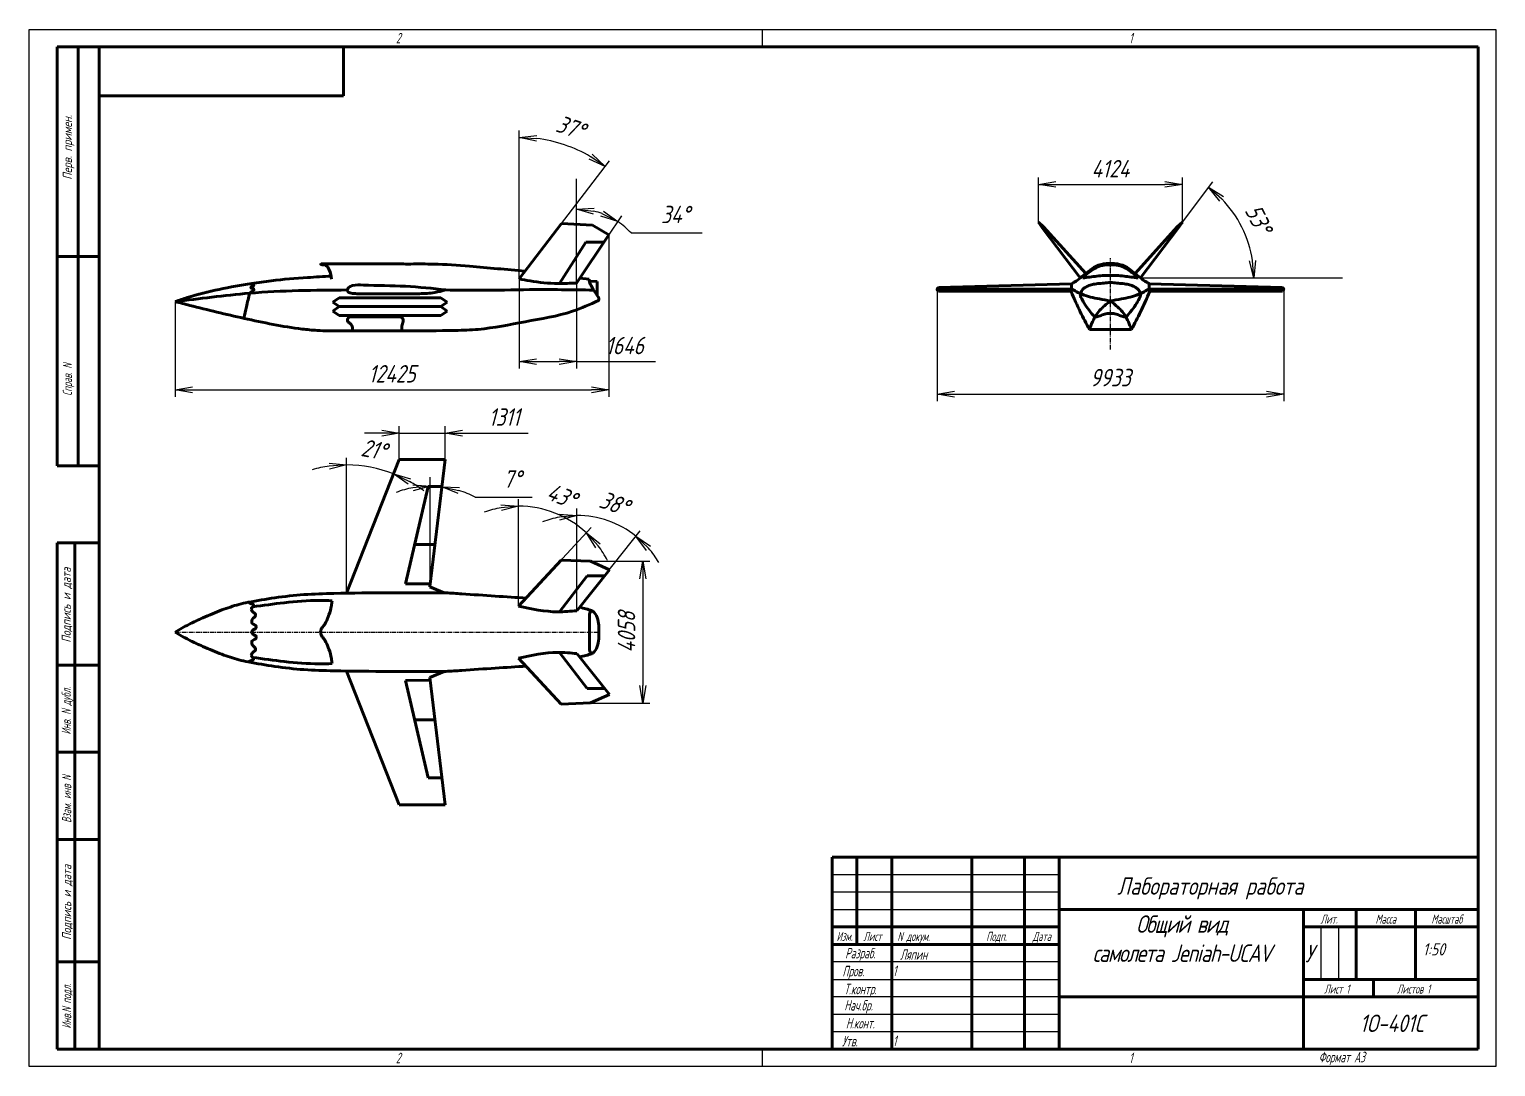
# Model space of a CAD drawing. Header units: millimetres. Extents: x 0 to 1932156, y -475559 to 1027176.
# Drawn here: x 5994.7 to 6414.7, y 35515 to 35812 of the extents above; entities that cross this region are included whole.
import ezdxf
from ezdxf.enums import TextEntityAlignment as Align

# ---------------------------------------------------------------- set-up
doc = ezdxf.new("R2010")
doc.units = ezdxf.units.MM
doc.linetypes.add('CENTER', pattern=[2, 1.25, -0.25, 0.25, -0.25])
for name, color, linetype, lineweight in [('_axes (Оси)', 6, 'CENTER', 30), ('_basic (Основной)', 4, 'Continuous', 60), ('_contour (Тонкий)', 7, 'Continuous', 30), ('_remote (Тонкий)', 9, 'Continuous', 30), ('_text (Надписи)', 2, 'Continuous', 30)]:
    doc.layers.add(name, color=color, linetype=linetype, lineweight=lineweight)
doc.styles.add('ESKD', font='eskd.shx', dxfattribs={"oblique": 15, "height": 5})
doc.dimstyles.new('ESKD', dxfattribs={"dimtxt": 5, "dimasz": 5, "dimexe": 2, "dimexo": 0, "dimgap": 2, "dimtad": 1, "dimtoh": 1, "dimzin": 12, "dimdsep": 46, "dimtxsty": 'ESKD', "dimblk1": 'OPEN', "dimblk2": 'OPEN', "dimsah": 1, "dimcen": 5, "dimclrd": 256, "dimclre": 256, "dimclrt": 2, "dimadec": 0, "dimazin": 0, "dimtfac": 1, "dimtmove": 0, "dimatfit": 3, "dimldrblk": 'OPEN', "dimfxl": 1, "dimtolj": 1, "dimtzin": 12, "dimlwd": -1, "dimlwe": -1, "dimarcsym": 0})

# ---------------------------------------------------------------- blocks, each defined once
blk = doc.blocks.new('_OPEN')
at = {"color": 0, "linetype": 'ByBlock'}
for p, q in [((-1, 0.167), (0, 0)), ((0, 0), (-1, -0.167)), ((0, 0), (-1, 0))]:
    blk.add_line(p, q, dxfattribs=at)
blk = doc.blocks.new('*D260')
at = {"layer": '_contour (Тонкий)', "transparency": 33554687}
for p, q in [((6160.72, 35753.13), (6160.72, 35706.74)), ((6036.47, 35734.04), (6036.47, 35706.74)), ((6041.47, 35708.74), (6155.72, 35708.74))]:
    blk.add_line(p, q, dxfattribs=at)
at = {"layer": 'Defpoints', "color": 0, "transparency": 33554687}
for p in [(6160.72, 35753.13), (6036.47, 35734.04), (6160.72, 35708.74)]:
    blk.add_point(p, dxfattribs=at)
at = {"layer": '_contour (Тонкий)', "transparency": 33554687, "xscale": 5, "yscale": 5, "zscale": 5, "rotation": 180}
blk.add_blockref('_OPEN', (6036.47, 35708.74), dxfattribs=at)
at = {"layer": '_contour (Тонкий)', "transparency": 33554687, "xscale": 5, "yscale": 5, "zscale": 5}
blk.add_blockref('_OPEN', (6160.72, 35708.74), dxfattribs=at)
at = {"layer": '_contour (Тонкий)', "color": 2, "transparency": 33554687, "insert": (6098.6, 35713.35), "char_height": 5, "attachment_point": 5, "style": 'ESKD'}
blk.add_mtext('\\A1;12425', dxfattribs=at)
blk = doc.blocks.new('*D265')
at = {"layer": '_contour (Тонкий)', "transparency": 33554687}
for p, q in [((6135.01, 35740.52), (6135.01, 35714.84)), ((6151.47, 35739.34), (6151.47, 35714.84)), ((6140.01, 35716.84), (6146.47, 35716.84)), ((6151.47, 35716.84), (6174.02, 35716.84))]:
    blk.add_line(p, q, dxfattribs=at)
at = {"layer": 'Defpoints', "color": 0, "transparency": 33554687}
for p in [(6135.01, 35740.52), (6151.47, 35739.34), (6151.47, 35716.84)]:
    blk.add_point(p, dxfattribs=at)
at = {"layer": '_contour (Тонкий)', "transparency": 33554687, "xscale": 5, "yscale": 5, "zscale": 5, "rotation": 180}
blk.add_blockref('_OPEN', (6135.01, 35716.84), dxfattribs=at)
at = {"layer": '_contour (Тонкий)', "transparency": 33554687, "xscale": 5, "yscale": 5, "zscale": 5}
blk.add_blockref('_OPEN', (6151.47, 35716.84), dxfattribs=at)
at = {"layer": '_contour (Тонкий)', "color": 2, "transparency": 33554687, "insert": (6165.25, 35721.44), "char_height": 5, "attachment_point": 5, "style": 'ESKD'}
blk.add_mtext('\\A1;1646', dxfattribs=at)
blk = doc.blocks.new('*D268')
at = {"layer": '_contour (Тонкий)', "transparency": 33554687}
for p, q in [((6095.67, 35696.33), (6090.67, 35696.33)), ((6100.67, 35688.83), (6100.67, 35698.33)), ((6100.67, 35696.33), (6113.79, 35696.33)), ((6113.79, 35688.83), (6113.79, 35698.33)), ((6118.79, 35696.33), (6137.62, 35696.33))]:
    blk.add_line(p, q, dxfattribs=at)
at = {"layer": 'Defpoints', "color": 0, "transparency": 33554687}
for p in [(6113.79, 35696.33), (6100.67, 35688.83), (6113.79, 35688.83)]:
    blk.add_point(p, dxfattribs=at)
at = {"layer": '_contour (Тонкий)', "transparency": 33554687, "xscale": 5, "yscale": 5, "zscale": 5}
blk.add_blockref('_OPEN', (6100.67, 35696.33), dxfattribs=at)
at = {"layer": '_contour (Тонкий)', "transparency": 33554687, "xscale": 5, "yscale": 5, "zscale": 5, "rotation": 180}
blk.add_blockref('_OPEN', (6113.79, 35696.33), dxfattribs=at)
at = {"layer": '_contour (Тонкий)', "color": 2, "transparency": 33554687, "insert": (6130.7, 35700.96), "char_height": 5, "attachment_point": 5, "style": 'ESKD'}
blk.add_mtext('\\A1;1311', dxfattribs=at)
blk = doc.blocks.new('*D273')
at = {"layer": '_contour (Тонкий)', "transparency": 33554687}
for p, q in [((6155.45, 35659.67), (6172.45, 35659.67)), ((6170.45, 35654.67), (6170.45, 35624.09)), ((6155.45, 35619.09), (6172.45, 35619.09))]:
    blk.add_line(p, q, dxfattribs=at)
at = {"layer": 'Defpoints', "color": 0, "transparency": 33554687}
for p in [(6155.45, 35659.67), (6155.45, 35619.09), (6170.45, 35619.09)]:
    blk.add_point(p, dxfattribs=at)
at = {"layer": '_contour (Тонкий)', "transparency": 33554687, "xscale": 5, "yscale": 5, "zscale": 5}
for p, rotation in [((6170.45, 35659.67), 90), ((6170.45, 35619.09), 270)]:
    blk.add_blockref('_OPEN', p, dxfattribs=dict(at, rotation=rotation))
at = {"layer": '_contour (Тонкий)', "color": 2, "transparency": 33554687, "insert": (6165.76, 35639.38), "char_height": 5, "attachment_point": 5, "rotation": 90, "style": 'ESKD'}
blk.add_mtext('\\A1;4058', dxfattribs=at)
blk = doc.blocks.new('*D276')
at = {"layer": '_contour (Тонкий)', "transparency": 33554687}
for p, q in [((6283.74, 35756.75), (6283.74, 35769.57)), ((6288.74, 35767.57), (6319.98, 35767.57)), ((6324.98, 35756.75), (6324.98, 35769.57))]:
    blk.add_line(p, q, dxfattribs=at)
at = {"layer": 'Defpoints', "color": 0, "transparency": 33554687}
for p in [(6324.98, 35767.57), (6283.74, 35756.75), (6324.98, 35756.75)]:
    blk.add_point(p, dxfattribs=at)
at = {"layer": '_contour (Тонкий)', "transparency": 33554687, "xscale": 5, "yscale": 5, "zscale": 5, "rotation": 180}
blk.add_blockref('_OPEN', (6283.74, 35767.57), dxfattribs=at)
at = {"layer": '_contour (Тонкий)', "transparency": 33554687, "xscale": 5, "yscale": 5, "zscale": 5}
blk.add_blockref('_OPEN', (6324.98, 35767.57), dxfattribs=at)
at = {"layer": '_contour (Тонкий)', "color": 2, "transparency": 33554687, "insert": (6304.36, 35772.07), "char_height": 5, "attachment_point": 5, "style": 'ESKD'}
blk.add_mtext('\\A1;4124', dxfattribs=at)
blk = doc.blocks.new('*D279')
at = {"layer": '_contour (Тонкий)', "transparency": 33554687}
for p, q in [((6254.69, 35737.53), (6254.69, 35705.53)), ((6354.03, 35737.53), (6354.03, 35705.53)), ((6259.69, 35707.53), (6349.03, 35707.53))]:
    blk.add_line(p, q, dxfattribs=at)
at = {"layer": 'Defpoints', "color": 0, "transparency": 33554687}
for p in [(6254.69, 35737.53), (6354.03, 35737.53), (6354.03, 35707.53)]:
    blk.add_point(p, dxfattribs=at)
at = {"layer": '_contour (Тонкий)', "transparency": 33554687, "xscale": 5, "yscale": 5, "zscale": 5, "rotation": 180}
blk.add_blockref('_OPEN', (6254.69, 35707.53), dxfattribs=at)
at = {"layer": '_contour (Тонкий)', "transparency": 33554687, "xscale": 5, "yscale": 5, "zscale": 5}
blk.add_blockref('_OPEN', (6354.03, 35707.53), dxfattribs=at)
at = {"layer": '_contour (Тонкий)', "color": 2, "transparency": 33554687, "insert": (6304.36, 35712.26), "char_height": 5, "attachment_point": 5, "style": 'ESKD'}
blk.add_mtext('\\A1;9933', dxfattribs=at)
blk = doc.blocks.new('*D280')
at = {"layer": '_contour (Тонкий)', "transparency": 33554687}
for p, q in [((6135.01, 35742.55), (6135.01, 35783.05)), ((6136.24, 35742.13), (6160.85, 35774.3))]:
    blk.add_line(p, q, dxfattribs=at)
blk.add_arc((6135.01, 35740.52), 40.53, 59.6606, 82.9273, dxfattribs=at)
at = {"layer": '_contour (Тонкий)', "transparency": 33554687, "xscale": 5, "yscale": 5, "zscale": 5}
for p, rotation in [((6135.01, 35781.05), 176.4636685057296), ((6159.64, 35772.71), 326.1242996539644)]:
    blk.add_blockref('_OPEN', p, dxfattribs=dict(at, rotation=rotation))
at = {"layer": '_contour (Тонкий)', "color": 2, "transparency": 33554687, "insert": (6149.71, 35783.93), "char_height": 5, "attachment_point": 5, "rotation": 341.294, "style": 'ESKD'}
blk.add_mtext('\\A1;37%%d', dxfattribs=at)
blk = doc.blocks.new('*D281')
at = {"layer": '_contour (Тонкий)', "transparency": 33554687}
for p, q in [((6151.47, 35740.4), (6151.47, 35762.51)), ((6152.06, 35740.22), (6164.38, 35758.58)), ((6167.06, 35753.67), (6187.42, 35753.67))]:
    blk.add_line(p, q, dxfattribs=at)
for start, end in [(69.7146, 76.4365), (42.5876, 56.1511)]:
    blk.add_arc((6151.47, 35739.34), 21.17, start, end, dxfattribs=at)
at = {"layer": '_contour (Тонкий)', "transparency": 33554687, "xscale": 5, "yscale": 5, "zscale": 5}
for p, rotation in [((6151.47, 35760.51), 173.2182285154605), ((6163.27, 35756.92), 332.9328713941713)]:
    blk.add_blockref('_OPEN', p, dxfattribs=dict(at, rotation=rotation))
at = {"layer": '_contour (Тонкий)', "color": 2, "transparency": 33554687, "insert": (6179.74, 35758.96), "char_height": 5, "attachment_point": 5, "style": 'ESKD'}
blk.add_mtext('\\A1;34%%d', dxfattribs=at)
blk = doc.blocks.new('*D282')
at = {"layer": '_contour (Тонкий)', "transparency": 33554687}
for p, q in [((6085.6, 35652.36), (6085.6, 35689.24)), ((6086.27, 35652.24), (6099.78, 35686.55))]:
    blk.add_line(p, q, dxfattribs=at)
for start, end in [(97.8098, 105.6196), (68.5138, 90), (52.8942, 60.704)]:
    blk.add_arc((6085.6, 35650.53), 36.71, start, end, dxfattribs=at)
at = {"layer": '_contour (Тонкий)', "transparency": 33554687, "xscale": 5, "yscale": 5, "zscale": 5}
for p, rotation in [((6085.6, 35687.24), 3.904900282224995), ((6099.04, 35684.69), 154.6088952431055)]:
    blk.add_blockref('_OPEN', p, dxfattribs=dict(at, rotation=rotation))
at = {"layer": '_contour (Тонкий)', "color": 2, "transparency": 33554687, "insert": (6093.4, 35691.67), "char_height": 5, "attachment_point": 5, "rotation": 349.2569, "style": 'ESKD'}
blk.add_mtext('\\A1;21%%d', dxfattribs=at)
blk = doc.blocks.new('*D284')
at = {"layer": '_contour (Тонкий)', "transparency": 33554687}
for p, q in [((6109.56, 35654.58), (6109.56, 35683.16)), ((6109.72, 35654.57), (6113.09, 35682.95)), ((6122.38, 35678.05), (6138.74, 35678.05))]:
    blk.add_line(p, q, dxfattribs=at)
for start, end in [(100.2535, 110.507), (83.242, 90), (62.735, 72.9885)]:
    blk.add_arc((6109.56, 35653.18), 27.98, start, end, dxfattribs=at)
at = {"layer": '_contour (Тонкий)', "transparency": 33554687, "xscale": 5, "yscale": 5, "zscale": 5}
for p, rotation in [((6109.56, 35681.16), 5.126738907187343), ((6112.85, 35680.96), 168.115230764264)]:
    blk.add_blockref('_OPEN', p, dxfattribs=dict(at, rotation=rotation))
at = {"layer": '_contour (Тонкий)', "color": 2, "transparency": 33554687, "insert": (6133.06, 35683.22), "char_height": 5, "attachment_point": 5, "style": 'ESKD'}
blk.add_mtext('\\A1;7%%d', dxfattribs=at)
blk = doc.blocks.new('*D287')
at = {"layer": '_contour (Тонкий)', "transparency": 33554687}
for p, q in [((6134.83, 35648.25), (6134.83, 35677.45)), ((6135.8, 35647.87), (6155.63, 35669.3))]:
    blk.add_line(p, q, dxfattribs=at)
for start, end in [(100.0209, 110.0419), (47.2097, 90), (27.1679, 37.1888)]:
    blk.add_arc((6134.83, 35646.82), 28.62, start, end, dxfattribs=at)
at = {"layer": '_contour (Тонкий)', "transparency": 33554687, "xscale": 5, "yscale": 5, "zscale": 5}
for p, rotation in [((6134.83, 35675.45), 5.010462572476941), ((6154.27, 35667.83), 132.1992867942885)]:
    blk.add_blockref('_OPEN', p, dxfattribs=dict(at, rotation=rotation))
at = {"layer": '_contour (Тонкий)', "color": 2, "transparency": 33554687, "insert": (6147.2, 35678.41), "char_height": 5, "attachment_point": 5, "rotation": 338.6049, "style": 'ESKD'}
blk.add_mtext('\\A1;43%%d', dxfattribs=at)
blk = doc.blocks.new('*D289')
at = {"layer": '_contour (Тонкий)', "transparency": 33554687}
for p, q in [((6151.51, 35646.89), (6151.51, 35674.77)), ((6152.36, 35646.59), (6169.71, 35668.41))]:
    blk.add_line(p, q, dxfattribs=at)
for start, end in [(100.5324, 111.0649), (51.5077, 90), (30.4428, 40.9753)]:
    blk.add_arc((6151.51, 35645.53), 27.24, start, end, dxfattribs=at)
at = {"layer": '_contour (Тонкий)', "transparency": 33554687, "xscale": 5, "yscale": 5, "zscale": 5}
for p, rotation in [((6151.51, 35672.77), 5.266216945569376), ((6168.47, 35666.85), 136.2414742994471)]:
    blk.add_blockref('_OPEN', p, dxfattribs=dict(at, rotation=rotation))
at = {"layer": '_contour (Тонкий)', "color": 2, "transparency": 33554687, "insert": (6162.24, 35676.24), "char_height": 5, "attachment_point": 5, "rotation": 340.7538, "style": 'ESKD'}
blk.add_mtext('\\A1;38%%d', dxfattribs=at)
blk = doc.blocks.new('*D291')
at = {"layer": '_contour (Тонкий)', "transparency": 33554687}
for p, q in [((6324.98, 35756.75), (6333.67, 35768.34)), ((6336.74, 35740.78), (6347.45, 35740.78))]:
    blk.add_line(p, q, dxfattribs=at)
blk.add_arc((6313, 35740.78), 32.45, 8.8376, 44.293, dxfattribs=at)
at = {"layer": '_contour (Тонкий)', "transparency": 33554687, "xscale": 5, "yscale": 5, "zscale": 5}
for p, rotation in [((6332.47, 35766.74), 138.7117909076945), ((6345.45, 35740.78), 274.4187855817448)]:
    blk.add_blockref('_OPEN', p, dxfattribs=dict(at, rotation=rotation))
at = {"layer": '_contour (Тонкий)', "color": 2, "transparency": 33554687, "insert": (6346.76, 35757.66), "char_height": 5, "attachment_point": 5, "rotation": 296.5653, "style": 'ESKD'}
blk.add_mtext('\\A1;53%%d', dxfattribs=at)

msp = doc.modelspace()

# ---------------------------------------------------------------- linework, layer by layer
at = {"layer": '_axes (Оси)', "transparency": 33554687}
for p, q in [((6304.36, 35720.294), (6304.36, 35746.426)), ((6036.471, 35639.383), (6157.805, 35639.383))]:
    msp.add_line(p, q, dxfattribs=at)
at = {"layer": '_basic (Основной)', "transparency": 33554687}
for p, q in [((6002.706, 35806.971), (6014.706, 35806.971)), ((6002.706, 35686.971), (6002.706, 35806.971)), ((6008.706, 35806.971), (6008.706, 35686.971)), ((6014.706, 35519.971), (6014.706, 35806.971)), ((6014.706, 35806.971), (6409.706, 35806.971)), ((6084.706, 35792.971), (6084.706, 35806.971)), ((6409.706, 35806.971), (6409.706, 35519.971)), ((6014.706, 35792.971), (6084.706, 35792.971)), ((6135.014, 35740.52), (6147.179, 35756.423)), ((6147.179, 35756.423), (6155.976, 35755.917)), ((6155.976, 35755.917), (6160.723, 35753.13)), ((6283.738, 35756.754), (6284.92, 35755.056)), ((6283.738, 35756.754), (6285.21, 35755.394)), ((6284.92, 35755.056), (6295.716, 35740.784)), ((6285.21, 35755.394), (6297.297, 35742.103)), ((6323.509, 35755.394), (6311.422, 35742.103)), ((6323.8, 35755.056), (6313.003, 35740.784)), ((6324.981, 35756.754), (6323.509, 35755.394)), ((6324.981, 35756.754), (6323.8, 35755.056)), ((6146.521, 35739.212), (6154.087, 35751.059)), ((6160.723, 35753.13), (6151.474, 35739.339)), ((6154.087, 35751.059), (6159.334, 35751.059)), ((6002.706, 35746.971), (6014.706, 35746.971)), ((6155.095, 35740.46), (6152.387, 35740.702)), ((6157.344, 35739.786), (6155.1, 35739.835)), ((6157.344, 35739.786), (6157.357, 35735.754)), ((6293.226, 35739.112), (6255.089, 35738.022)), ((6293.226, 35739.112), (6293.231, 35737.671)), ((6315.493, 35739.112), (6315.488, 35737.671)), ((6315.493, 35739.112), (6353.63, 35738.022)), ((6083.416, 35735.144), (6081.642, 35733.864)), ((6083.416, 35732.583), (6081.642, 35733.864)), ((6083.416, 35735.144), (6112.587, 35735.144)), ((6112.587, 35735.144), (6114.361, 35733.864)), ((6112.587, 35732.583), (6114.361, 35733.864)), ((6293.118, 35737.671), (6254.693, 35737.531)), ((6255.091, 35737.049), (6293.088, 35736.897)), ((6293.231, 35737.671), (6293.088, 35736.897)), ((6315.488, 35737.671), (6315.631, 35736.897)), ((6315.601, 35737.671), (6354.026, 35737.531)), ((6353.628, 35737.049), (6315.631, 35736.897)), ((6083.416, 35732.583), (6081.642, 35731.302)), ((6083.416, 35730.022), (6081.642, 35731.302)), ((6083.416, 35732.583), (6112.587, 35732.583)), ((6083.416, 35730.022), (6112.587, 35730.022)), ((6087.096, 35729.654), (6100.799, 35729.654)), ((6112.587, 35732.583), (6114.361, 35731.302)), ((6112.587, 35730.022), (6114.361, 35731.302)), ((6298.321, 35726.028), (6304.36, 35726.028)), ((6310.398, 35726.028), (6304.36, 35726.028)), ((6100.675, 35688.834), (6085.597, 35650.529)), ((6100.675, 35688.834), (6113.785, 35688.834)), ((6113.785, 35688.834), (6109.465, 35652.375)), ((6002.706, 35686.971), (6014.706, 35686.971)), ((6108.927, 35681.063), (6102.431, 35653.218)), ((6112.864, 35681.063), (6108.927, 35681.063)), ((6014.706, 35664.971), (6002.706, 35664.971)), ((6002.706, 35519.971), (6002.706, 35664.971)), ((6007.706, 35664.971), (6007.706, 35519.971)), ((6105.064, 35664.503), (6110.902, 35664.503)), ((6134.827, 35646.824), (6147.006, 35659.98)), ((6147.006, 35659.98), (6155.445, 35659.673)), ((6155.445, 35659.673), (6160.838, 35657.253)), ((6146.542, 35645.199), (6154.487, 35655.549)), ((6160.838, 35657.253), (6151.514, 35645.527)), ((6154.487, 35655.549), (6159.483, 35655.549)), ((6102.431, 35653.218), (6109.56, 35653.182)), ((6109.465, 35652.375), (6113.534, 35650.64)), ((6146.542, 35633.567), (6154.487, 35623.218)), ((6160.838, 35621.514), (6151.514, 35633.239)), ((6002.706, 35629.971), (6014.706, 35629.971)), ((6134.827, 35631.943), (6147.006, 35618.787)), ((6100.675, 35589.933), (6085.597, 35628.238)), ((6102.431, 35625.549), (6109.56, 35625.585)), ((6108.927, 35597.703), (6102.431, 35625.549)), ((6109.465, 35626.392), (6113.534, 35628.127)), ((6113.785, 35589.933), (6109.465, 35626.392)), ((6154.487, 35623.218), (6159.483, 35623.218)), ((6155.445, 35619.093), (6160.838, 35621.514)), ((6147.006, 35618.787), (6155.445, 35619.093)), ((6105.064, 35614.264), (6110.902, 35614.264)), ((6014.706, 35604.971), (6002.706, 35604.971)), ((6112.864, 35597.703), (6108.927, 35597.703)), ((6100.675, 35589.933), (6113.785, 35589.933)), ((6002.706, 35579.971), (6014.706, 35579.971)), ((6289.706, 35519.971), (6289.706, 35574.971)), ((6014.706, 35544.971), (6002.706, 35544.971)), ((6002.706, 35519.971), (6014.706, 35519.971)), ((6409.706, 35519.971), (6014.706, 35519.971))]:
    msp.add_line(p, q, dxfattribs=at)
at = {"layer": '_basic (Основной)', "linetype": 'Continuous', "transparency": 33554687}
for p, q in [((6224.706, 35574.971), (6409.706, 35574.971)), ((6224.706, 35519.971), (6224.706, 35574.971)), ((6231.706, 35549.971), (6231.706, 35574.971)), ((6241.706, 35574.971), (6241.706, 35519.971)), ((6264.706, 35519.971), (6264.706, 35574.971)), ((6279.706, 35574.971), (6279.706, 35519.971)), ((6409.706, 35559.971), (6289.706, 35559.971)), ((6359.706, 35559.971), (6359.706, 35519.971)), ((6374.706, 35559.971), (6374.706, 35539.971)), ((6391.706, 35539.971), (6391.706, 35559.971)), ((6289.706, 35554.971), (6224.706, 35554.971)), ((6359.706, 35554.971), (6409.706, 35554.971)), ((6224.706, 35549.971), (6289.706, 35549.971)), ((6409.706, 35539.971), (6359.706, 35539.971)), ((6379.706, 35534.971), (6379.706, 35539.971)), ((6289.706, 35534.971), (6409.706, 35534.971))]:
    msp.add_line(p, q, dxfattribs=at)
at = {"layer": '_basic (Основной)', "transparency": 33554687}
for points, start_tangent, end_tangent in [([(6078.227, 35744.595), (6078.189, 35744.658), (6078.315, 35744.792)], (-0.0090868, 0.011699), (0.014797, 0.009133)), ([(6078.227, 35744.595), (6079.671, 35744.369), (6080.617, 35743.096), (6081.253, 35740.406)], (0.0142625, 0.0000072), (0.001894, -0.0129841)), ([(6078.315, 35744.792), (6082.025, 35744.792), (6098.451, 35744.794), (6103.963, 35744.779)], (0.0133333, -0.0000001), (0.0133333, -0.0000409)), ([(6103.963, 35744.779), (6110.484, 35744.754), (6120.796, 35744.133), (6136.719, 35742.717)], (0.013337, 0.000088), (0.0132741, -0.0012301)), ([(6304.36, 35744.934), (6302.926, 35744.879), (6301.761, 35744.663), (6300.135, 35744.067), (6298.13, 35742.767), (6296.18, 35741.17), (6294.527, 35739.897), (6293.768, 35739.437), (6293.226, 35739.112)], (-0.0133646, -0.0000478), (-0.0114169, -0.0068828)), ([(6304.36, 35744.583), (6302.589, 35744.47), (6300.585, 35743.859), (6298.852, 35742.823), (6297.46, 35741.771), (6296.423, 35740.792)], (-0.0133649, -0.0002801), (-0.009493, -0.0093891)), ([(6304.36, 35744.934), (6305.793, 35744.879), (6306.958, 35744.663), (6308.584, 35744.067), (6310.589, 35742.767), (6312.54, 35741.17), (6314.192, 35739.897), (6314.951, 35739.437), (6315.493, 35739.112)], (0.0133646, -0.0000478), (0.0114169, -0.0068828)), ([(6304.36, 35744.583), (6306.13, 35744.47), (6308.134, 35743.859), (6309.867, 35742.823), (6311.26, 35741.771), (6312.296, 35740.792)], (0.0133649, -0.0002801), (0.009493, -0.0093891)), ([(6036.471, 35734.038), (6039.886, 35735.16), (6049.095, 35737.525), (6058.391, 35739.235)], (0.0126374, 0.0042552), (0.0131434, 0.002248)), ([(6057.83, 35736.426), (6058.219, 35736.747), (6058.74, 35737.044), (6058.965, 35737.237), (6059.053, 35737.446), (6058.898, 35737.653), (6058.51, 35737.814), (6058.249, 35737.937), (6058.174, 35738.026), (6058.159, 35738.146), (6058.278, 35738.279), (6058.695, 35738.458), (6058.978, 35738.622), (6058.979, 35738.774), (6058.713, 35738.929), (6058.457, 35739.009), (6058.347, 35739.053), (6058.318, 35739.222)], (0.0098781, 0.0090442), (0.0008585, 0.0155822)), ([(6058.391, 35739.235), (6064.019, 35739.992), (6074.413, 35740.905), (6081.192, 35741.308)], (0.0132027, 0.0018748), (0.013311, 0.0007538)), ([(6085.76, 35737.343), (6086.156, 35738.023), (6087.253, 35738.602), (6090.386, 35738.768), (6102.479, 35738.396), (6113.992, 35737.361)], (0.0057197, 0.012438), (0.0132641, -0.0014463)), ([(6151.474, 35739.339), (6146.081, 35739.215), (6138.121, 35739.926), (6135.014, 35740.52)], (-0.0133261, -0.0005367), (-0.0130699, 0.0026385)), ([(6157.749, 35734.341), (6157.823, 35734.604), (6157.823, 35734.995), (6157.747, 35735.172), (6157.33, 35735.79), (6156.193, 35737.519), (6155.398, 35738.958), (6155.12, 35739.703), (6155.095, 35740.46)], (0.0040229, 0.0126534), (0.0005587, 0.0135055)), ([(6255.089, 35738.022), (6254.693, 35737.512), (6255.091, 35737.049)], (-0.0125267, -0.0106279), (0.0127965, -0.0100098)), ([(6304.36, 35739.477), (6303.428, 35739.42), (6301.624, 35739.248), (6299.905, 35739.048), (6298.53, 35738.705), (6297.27, 35738.161), (6296.496, 35737.588), (6296.038, 35736.987), (6295.753, 35736.342)], (-0.0133162, -0.0007295), (-0.004832, -0.012476)), ([(6304.36, 35741.523), (6302.601, 35741.496), (6300.461, 35741.306), (6296.423, 35740.792)], (-0.0133414, 0.0000032), (-0.0132122, -0.0017688)), ([(6304.36, 35741.523), (6306.118, 35741.496), (6308.258, 35741.306), (6312.296, 35740.792)], (0.0133414, 0.0000032), (0.0132122, -0.0017688)), ([(6304.36, 35739.477), (6305.291, 35739.42), (6307.096, 35739.248), (6308.814, 35739.048), (6310.189, 35738.705), (6311.449, 35738.161), (6312.223, 35737.588), (6312.681, 35736.987), (6312.966, 35736.342)], (0.0133162, -0.0007295), (0.004832, -0.012476)), ([(6353.63, 35738.022), (6354.026, 35737.512), (6353.628, 35737.049)], (0.0125267, -0.0106279), (-0.0127965, -0.0100098)), ([(6036.471, 35734.038), (6046.969, 35735.279), (6057.787, 35736.422), (6085.76, 35737.343)], (0.0132388, 0.0015734), (0.0133492, 0.0000951)), ([(6036.471, 35734.038), (6040.652, 35732.941), (6056.24, 35729.208), (6072.873, 35726.172), (6077.11, 35725.765), (6083.946, 35725.641), (6101.937, 35725.67), (6116.745, 35725.762), (6123.269, 35726.074), (6136.721, 35728.258), (6150.288, 35731.253), (6157.749, 35734.341)], (0.0128909, -0.0034083), (0.0121835, 0.0055338)), ([(6056.13, 35729.232), (6056.894, 35732.551), (6057.83, 35736.426)], (0.0029549, 0.013002), (0.0031714, 0.012951)), ([(6085.76, 35737.343), (6085.881, 35736.969), (6086.876, 35736.454), (6088.535, 35736.288), (6097.217, 35736.232), (6106.497, 35736.287), (6110.81, 35736.618), (6113.992, 35737.361)], (0.0030383, -0.0134765), (0.012913, 0.0034477)), ([(6113.992, 35737.361), (6123.712, 35737.25), (6137.996, 35737.441), (6156.317, 35737.316)], (0.0133326, -0.0002357), (0.0133333, -0.0002015)), ([(6298.321, 35726.028), (6295.71, 35731.119), (6293.088, 35736.897)], (-0.0062189, 0.0117992), (-0.0053601, 0.012214)), ([(6304.36, 35734.198), (6301.193, 35734.773), (6296.261, 35736.127), (6293.118, 35737.671)], (-0.0131177, 0.0022893), (-0.0117873, 0.0063231)), ([(6295.753, 35736.342), (6295.752, 35735.728), (6295.924, 35735.27), (6296.812, 35733.61), (6299.902, 35729.555)], (-0.0013403, -0.013558), (0.0086876, -0.0102436)), ([(6304.36, 35734.198), (6303.062, 35733.176), (6300.353, 35730.279), (6298.321, 35726.028)], (-0.0105696, -0.0080969), (-0.0049018, -0.012551)), ([(6304.36, 35734.198), (6307.526, 35734.773), (6312.458, 35736.127), (6315.601, 35737.671)], (0.0131177, 0.0022893), (0.0117873, 0.0063231)), ([(6304.36, 35734.198), (6305.657, 35733.176), (6308.366, 35730.279), (6310.398, 35726.028)], (0.0105696, -0.0080969), (0.0049018, -0.012551)), ([(6312.966, 35736.342), (6312.967, 35735.728), (6312.796, 35735.27), (6311.908, 35733.61), (6308.817, 35729.555)], (0.0013403, -0.013558), (-0.0086876, -0.0102436)), ([(6310.398, 35726.028), (6313.009, 35731.119), (6315.631, 35736.897)], (0.0062189, 0.0117992), (0.0053601, 0.012214)), ([(6087.222, 35725.651), (6087.18, 35726.932), (6086.467, 35727.853), (6086.09, 35728.105), (6085.881, 35728.377), (6086.134, 35729.424), (6087.096, 35729.654)], (0.0014103, 0.0137056), (0.0144897, 0.0003125)), ([(6100.799, 35729.654), (6100.847, 35729.653), (6101.005, 35729.634), (6101.717, 35729.099), (6101.819, 35728.408), (6101.67, 35728), (6101.493, 35727.361), (6101.435, 35725.67)], (0.01333, -0.0003385), (0.000478, -0.013433)), ([(6299.902, 35729.555), (6301.053, 35729.826), (6302.371, 35730.313), (6303.774, 35730.628), (6304.36, 35730.628)], (0.0131201, 0.0026276), (0.0133577, -0.0003749)), ([(6308.817, 35729.555), (6307.666, 35729.826), (6306.348, 35730.313), (6304.945, 35730.628), (6304.36, 35730.628)], (-0.0131201, 0.0026276), (-0.0133577, -0.0003749)), ([(6057.351, 35647.933), (6065.038, 35649.21), (6073.368, 35650.12), (6081.944, 35650.461), (6114.008, 35650.639)], (0.0131315, 0.0023167), (0.0133327, -0.0000305)), ([(6114.008, 35650.639), (6118.573, 35650.343), (6128.157, 35649.689), (6137.19, 35649.113)], (0.0133063, -0.0008495), (0.0133077, -0.0008277)), ([(6036.471, 35639.383), (6040.378, 35641.586), (6044.439, 35643.485), (6049.853, 35645.722), (6054.747, 35647.309), (6057.351, 35647.933)], (0.0115016, 0.006765), (0.0130031, 0.0029641)), ([(6058.267, 35645.98), (6058.342, 35646.197), (6058.631, 35646.576), (6058.942, 35646.989), (6058.927, 35647.193), (6058.517, 35647.44), (6057.997, 35647.621), (6057.351, 35647.933)], (0.0038464, 0.0128887), (-0.0120172, 0.0062255)), ([(6058.267, 35645.98), (6058.411, 35645.619), (6058.679, 35645.236), (6059.129, 35644.871), (6059.441, 35644.597), (6059.494, 35644.396)], (0.0044235, -0.0126011), (0.0022365, -0.0135907)), ([(6081.436, 35648.389), (6077.779, 35648.46), (6067.736, 35647.806), (6058.674, 35646.616)], (-0.0133313, 0.0003923), (-0.0131999, -0.0018556)), ([(6081.436, 35648.389), (6081.246, 35646.965), (6080.512, 35644.305), (6079.65, 35642.226), (6078.745, 35640.859), (6078.27, 35640.226), (6078.136, 35639.383)], (-0.001486, -0.0132696), (-0.0004803, -0.0138565)), ([(6151.514, 35645.527), (6146.108, 35645.198), (6134.827, 35646.824)], (-0.0133267, -0.0012468), (-0.0131592, 0.0028208)), ([(6155.831, 35645.554), (6154.148, 35646.056), (6152.291, 35646.504)], (-0.0127308, 0.0039822), (-0.0130102, 0.0029463)), ([(6155.831, 35645.554), (6155.375, 35645.064), (6155.151, 35643.836), (6155.123, 35642.58), (6155.123, 35639.383)], (-0.0102714, -0.0091192), (0.0001201, -0.0134247)), ([(6155.831, 35645.554), (6156.525, 35644.994), (6157.555, 35642.971), (6157.81, 35640.793), (6157.816, 35639.383)], (0.0108795, -0.0078819), (-0.0000951, -0.0133469)), ([(6058.397, 35642.316), (6058.411, 35642.535), (6058.924, 35643.444), (6059.31, 35643.8), (6059.494, 35644.16), (6059.494, 35644.396)], (0.0004242, 0.0133592), (-0.0010436, 0.0134768)), ([(6058.397, 35642.316), (6058.426, 35642.1), (6059.381, 35641.395), (6059.602, 35641.213), (6059.654, 35640.85)], (0.0009615, -0.0136959), (-0.0003954, -0.0144682)), ([(6036.471, 35639.383), (6040.378, 35637.181), (6044.439, 35635.282), (6049.853, 35633.044), (6054.747, 35631.458), (6057.351, 35630.833)], (0.0115016, -0.006765), (0.0130031, -0.0029641)), ([(6058.397, 35639.383), (6058.666, 35639.875), (6059.381, 35640.304), (6059.602, 35640.486), (6059.654, 35640.85)], (0.0053126, 0.0128494), (-0.0004424, 0.0144429)), ([(6058.397, 35639.383), (6058.666, 35638.891), (6059.381, 35638.463), (6059.602, 35638.281), (6059.654, 35637.917)], (0.0053126, -0.0128494), (-0.0004424, -0.0144429)), ([(6058.397, 35636.451), (6058.426, 35636.666), (6059.381, 35637.371), (6059.602, 35637.553), (6059.654, 35637.917)], (0.0009615, 0.0136959), (-0.0003954, 0.0144682)), ([(6081.436, 35630.377), (6081.246, 35631.801), (6080.512, 35634.461), (6079.65, 35636.541), (6078.745, 35637.908), (6078.27, 35638.541), (6078.136, 35639.383)], (-0.001486, 0.0132696), (-0.0004803, 0.0138565)), ([(6155.831, 35633.213), (6155.375, 35633.702), (6155.151, 35634.931), (6155.123, 35636.187), (6155.123, 35639.383)], (-0.0102714, 0.0091192), (0.0001201, 0.0134247)), ([(6155.831, 35633.213), (6156.525, 35633.773), (6157.555, 35635.796), (6157.81, 35637.974), (6157.816, 35639.383)], (0.0108795, 0.0078819), (-0.0000951, 0.0133469)), ([(6058.267, 35632.786), (6058.411, 35633.148), (6058.679, 35633.53), (6059.129, 35633.896), (6059.441, 35634.17), (6059.494, 35634.37)], (0.0044235, 0.0126011), (0.0022365, 0.0135907)), ([(6058.397, 35636.451), (6058.411, 35636.232), (6058.924, 35635.322), (6059.31, 35634.967), (6059.494, 35634.607), (6059.494, 35634.37)], (0.0004242, -0.0133592), (-0.0010436, -0.0134768)), ([(6151.514, 35633.239), (6146.108, 35633.569), (6134.827, 35631.943)], (-0.0133267, 0.0012468), (-0.0131592, -0.0028208)), ([(6155.831, 35633.213), (6154.148, 35632.71), (6152.291, 35632.262)], (-0.0127308, -0.0039822), (-0.0130102, -0.0029463)), ([(6058.267, 35632.786), (6058.342, 35632.57), (6058.631, 35632.191), (6058.942, 35631.777), (6058.927, 35631.574), (6058.517, 35631.326), (6057.997, 35631.145), (6057.351, 35630.833)], (0.0038464, -0.0128887), (-0.0120172, -0.0062255)), ([(6057.351, 35630.833), (6065.038, 35629.557), (6073.368, 35628.646), (6081.944, 35628.306), (6114.008, 35628.128)], (0.0131315, -0.0023167), (0.0133327, 0.0000305)), ([(6081.436, 35630.377), (6077.779, 35630.306), (6067.736, 35630.961), (6058.674, 35632.151)], (-0.0133313, -0.0003923), (-0.0131999, 0.0018556)), ([(6114.008, 35628.128), (6118.573, 35628.423), (6128.157, 35629.078), (6137.19, 35629.653)], (0.0133063, 0.0008495), (0.0133077, 0.0008277))]:
    msp.add_spline(points, degree=3, dxfattribs=dict(at, start_tangent=start_tangent, end_tangent=end_tangent))
at = {"layer": '_contour (Тонкий)', "transparency": 33554687}
for p, q in [((5994.706, 35514.971), (5994.706, 35811.971)), ((5994.706, 35811.971), (6414.706, 35811.971)), ((6204.706, 35806.971), (6204.706, 35811.971)), ((6414.706, 35811.971), (6414.706, 35514.971)), ((6135.014, 35740.52), (6135.014, 35768.975)), ((6151.474, 35739.339), (6151.474, 35769.15)), ((6313.003, 35740.784), (6370.786, 35740.784)), ((6085.597, 35650.529), (6085.597, 35688.389)), ((6109.56, 35652.334), (6109.56, 35683.777)), ((6134.827, 35646.824), (6134.827, 35671.054)), ((6151.514, 35645.527), (6151.514, 35671.054)), ((6204.706, 35514.971), (6204.706, 35519.971)), ((6414.706, 35514.971), (5994.706, 35514.971))]:
    msp.add_line(p, q, dxfattribs=at)
at = {"layer": '_remote (Тонкий)', "linetype": 'Continuous', "transparency": 33554687}
for p, q in [((6224.706, 35569.971), (6289.706, 35569.971)), ((6289.706, 35564.971), (6224.706, 35564.971)), ((6224.706, 35559.971), (6289.706, 35559.971)), ((6289.706, 35544.971), (6224.706, 35544.971)), ((6224.706, 35539.971), (6289.706, 35539.971)), ((6289.706, 35534.971), (6224.706, 35534.971)), ((6224.706, 35529.971), (6289.706, 35529.971)), ((6289.706, 35524.971), (6224.706, 35524.971))]:
    msp.add_line(p, q, dxfattribs=at)
at = {"layer": '_remote (Тонкий)', "transparency": 33554687}
for p, q in [((6364.706, 35539.971), (6364.706, 35554.971)), ((6369.706, 35554.971), (6369.706, 35539.971))]:
    msp.add_line(p, q, dxfattribs=at)

# ---------------------------------------------------------------- texts
at = {"layer": '_basic (Основной)', "color": 30, "transparency": 33554687, "style": 'ESKD', "oblique": 15}
msp.add_text('Лабораторная работа', height=5, dxfattribs=at).set_placement((6306.332, 35564.184))
at = {"layer": '_contour (Тонкий)', "color": 2, "transparency": 33554687, "insert": (6289.706, 35558.295), "char_height": 5, "attachment_point": 1, "style": 'ESKD'}
msp.add_mtext_dynamic_manual_height_columns('\\pxqc;{\\T0.9;Общий вид\\Pсамолета Jeniah-UCAV}', width=70.09073, gutter_width=12.5, heights=[25.222], dxfattribs=at)
at = {"layer": '_text (Надписи)', "transparency": 33554687, "style": 'ESKD', "oblique": 15, "width": 0.8}
for s, height, p in [('2', 3, (6099.706, 35807.971)), ('1', 3, (6309.706, 35807.971)), ('N докум.', 2.6, (6243.339, 35550.957)), ('Ляпин', 3, (6244.106, 35545.574)), ('1', 3, (6242.076, 35540.917)), ('1', 3, (6242.076, 35520.848)), ('2', 3, (6099.706, 35515.971)), ('1', 3, (6309.706, 35515.971)), ('Формат А3', 3, (6364.017, 35516.213))]:
    msp.add_text(s, height=height, dxfattribs=at).set_placement(p)
at = {"layer": '_text (Надписи)', "transparency": 33554687, "style": 'ESKD', "oblique": 15}
for s, p in [('Перв. примен.', (6006.91, 35778.166)), ('Подпись и дата', (6006.579, 35647.119)), ('Подпись и дата', (6006.712, 35562.009))]:
    msp.add_text(s, height=2.6, rotation=90, dxfattribs=at).set_placement(p, align=Align.CENTER)
at = {"layer": '_text (Надписи)', "transparency": 33554687, "style": 'ESKD', "oblique": 15, "width": 0.8}
for s, p in [('Справ. N', (6006.907, 35711.661)), ('Инв. N дубл.', (6006.573, 35616.866)), ('Взам. инв N', (6006.698, 35591.549)), ('Инв.N подл.', (6006.69, 35532.267))]:
    msp.add_text(s, height=2.6, rotation=90, dxfattribs=at).set_placement(p, align=Align.CENTER)
for s, height, p in [('Лит.', 2.6, (6366.996, 35555.928)), ('Масса', 2.6, (6383.218, 35555.928)), ('Масштаб', 2.6, (6400.717, 35555.928)), ('Изм.', 2.6, (6228.206, 35550.971)), ('Лист', 2.6, (6236.206, 35550.971)), ('Подп.', 2.6, (6271.706, 35550.971)), ('Дата', 2.6, (6284.706, 35550.971)), ('Разраб.', 3, (6232.706, 35545.971)), ('Пров.', 3, (6230.706, 35540.828)), ('Т.контр.', 3, (6232.706, 35535.685)), ('Лист 1', 2.6, (6369.192, 35535.898)), ('Листов 1', 2.6, (6391.167, 35535.898)), ('Hач.бр.', 3, (6232.206, 35531.043)), ('H.конт.', 3, (6232.706, 35525.9)), ('Утв.', 3, (6229.706, 35520.757))]:
    msp.add_text(s, height=height, dxfattribs=at).set_placement(p, align=Align.CENTER)
at = {"layer": '_text (Надписи)', "transparency": 33554687, "attachment_point": 1, "style": 'ESKD'}
for s, heights, insert, char_height in [('У', [0], (6360.133, 35549.856), 5), ('1:50', [3.5], (6393.862, 35550.314), 3.5)]:
    msp.add_mtext_dynamic_manual_height_columns(s, width=10.69599, gutter_width=25, heights=heights, dxfattribs=dict(at, insert=insert, char_height=char_height))
at = {"layer": '_text (Надписи)', "transparency": 33554687, "insert": (6359.706, 35529.888), "char_height": 5, "width": 50.53786, "attachment_point": 1, "line_spacing_factor": 0.857143, "style": 'ESKD'}
msp.add_mtext('\\pxqc;1О-401С', dxfattribs=at)

# ---------------------------------------------------------------- dimensions: what is measured, and where the dimension line sits
at = {"layer": '_contour (Тонкий)', "transparency": 33554687}
for base, center, p1, p2, picture, middle in [((6152.105, 35777.27), (6135.014, 35740.52), (6136.245, 35742.129), (6135.014, 35742.546), '*D280', (6149.711, 35783.926)), ((6343.914, 35750.655), (6313.003, 35740.784), (6324.981, 35756.754), (6336.736, 35740.784), '*D291', (6346.763, 35757.664)), ((6155.616, 35760.101), (6151.474, 35739.339), (6151.474, 35740.398), (6152.063, 35740.218), '*D281', (6179.742, 35758.962)), ((6094.679, 35686.098), (6085.597, 35650.529), (6085.597, 35652.364), (6086.269, 35652.237), '*D282', (6093.403, 35691.672)), ((6110.66, 35681.137), (6109.56, 35653.182), (6109.56, 35654.581), (6109.725, 35654.571), '*D284', (6133.059, 35683.217)), ((6148.498, 35671.973), (6134.827, 35646.824), (6135.8, 35647.874), (6134.827, 35648.255), '*D287', (6147.201, 35678.407)), ((6163.309, 35670.079), (6151.514, 35645.527), (6151.514, 35646.889), (6152.361, 35646.593), '*D289', (6162.238, 35676.243))]:
    dim = msp.add_angular_dim_3p(base=base, center=center, p1=p1, p2=p2, dimstyle='ESKD', dxfattribs=at)
    dim.commit()
    dim.dimension.update_dxf_attribs({"geometry": picture, "text_midpoint": middle})
for base, p1, p2, text, picture, middle in [((6324.981, 35767.574), (6283.738, 35756.754), (6324.981, 35756.754), '4124', '*D276', (6304.36, 35772.074)), ((6160.723, 35708.743), (6036.471, 35734.038), (6160.723, 35753.13), '12425', '*D260', (6098.597, 35713.347)), ((6151.474, 35716.839), (6135.014, 35740.52), (6151.474, 35739.339), '1646', '*D265', (6165.247, 35721.443)), ((6354.026, 35707.531), (6254.693, 35737.531), (6354.026, 35737.531), '9933', '*D279', (6304.36, 35712.264)), ((6113.785, 35696.334), (6100.675, 35688.834), (6113.785, 35688.834), '1311', '*D268', (6130.705, 35700.963))]:
    dim = msp.add_linear_dim(base=base, p1=p1, p2=p2, text=text, dimstyle='ESKD', dxfattribs=at)
    dim.commit()
    dim.dimension.update_dxf_attribs({"geometry": picture, "text_midpoint": middle})
dim = msp.add_linear_dim(base=(6170.445, 35619.093), p1=(6155.445, 35659.673), p2=(6155.445, 35619.093), angle=90, text='4058', dimstyle='ESKD', dxfattribs=at)
dim.commit()
dim.dimension.update_dxf_attribs({"geometry": '*D273', "text_midpoint": (6165.764, 35639.383)})

doc.saveas('drawing.dxf')
